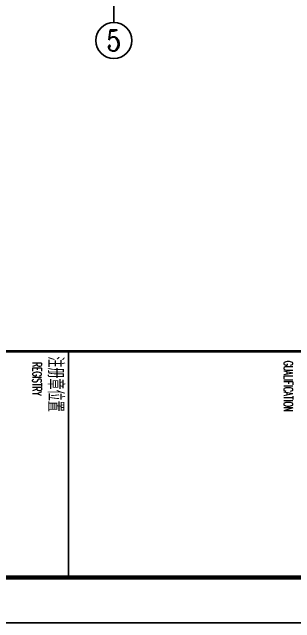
# Model space of a CAD drawing. Extents: x 14207793 to 14719554, y -1675802 to -1228715.
# Drawn here: x 14303084 to 14310578, y -1463372 to -1447180 of the extents above; entities that cross this region are included whole.
import ezdxf
from ezdxf.enums import TextEntityAlignment as Align

# ---------------------------------------------------------------- set-up
doc = ezdxf.new("R2010")
doc.units = 0
doc.header["$LTSCALE"] = 500
doc.header["$MEASUREMENT"] = 0
doc.layers.get('0').update_dxf_attribs({"linetype": 'CONTINUOUS'})
for name, color, linetype in [('AXIS', 3, 'CONTINUOUS'), ('AXIS_TEXT', 7, 'CONTINUOUS'), ('PUB_TITLE', 4, 'CONTINUOUS'), ('WINDOW', 96, 'CONTINUOUS')]:
    doc.layers.add(name, color=color, linetype=linetype)
doc.styles.add('_TCH_AXIS', font='COMPLEX', dxfattribs={"bigfont": 'GBCBIG'})
doc.styles.add('COMPLEX', font='COMPLEX')
doc.styles.add('HZ', font='txt', dxfattribs={"width": 0.8, "bigfont": 'hztxt'})
doc.styles.add('LLC', font='romans', dxfattribs={"bigfont": 'hzdx'})

# ---------------------------------------------------------------- blocks, each defined once
blk = doc.blocks.new('_AXISO')
blk.add_circle((0, 0), 0.5)
at = {"layer": 'AXIS_TEXT', "style": 'COMPLEX', "width": 1.041667}
blk.add_attdef('A', text='', height=0.56, dxfattribs=at).set_placement((-0.25, -0.28), (0.25, -0.28), align=Align.FIT)

msp = doc.modelspace()

# ---------------------------------------------------------------- linework, layer by layer
at = {"color": 4}
msp.add_line((14304578.56, -1456172.5, 273.91), (14304578.56, -1462172.5, -519.18), dxfattribs=at)
at = {"color": 4, "const_width": 71.27}
msp.add_lwpolyline([(14291661.7, -1462172.5), (14291661.7, -1456172.5), (14320405, -1456172.5), (14320405, -1462172.5)], close=True, dxfattribs=at)
at = {"layer": 'AXIS'}
msp.add_line((14305778.52, -1442650), (14305778.52, -1447450), dxfattribs=at)
at = {"layer": 'PUB_TITLE'}
msp.add_lwpolyline([(14321605, -1463372.5), (14321605, -1320692.5), (14271205, -1320692.5), (14271205, -1463372.5)], close=True, dxfattribs=at)
at = {"layer": 'PUB_TITLE', "const_width": 120}
msp.add_lwpolyline([(14320405, -1462172.5), (14320405, -1323692.5), (14272405, -1323692.5), (14272405, -1462172.5)], close=True, dxfattribs=at)

# ---------------------------------------------------------------- block references
at = {"layer": 'AXIS'}
ref = msp.add_blockref('_AXISO', (14305778.52, -1447930), dxfattribs=dict(at, xscale=960, yscale=960, zscale=960))
ref.add_attrib('A', '5', dxfattribs={"layer": 'AXIS_TEXT', "height": 559.14, "style": '_TCH_AXIS'}).set_placement((14305592.14, -1448209.57), (14305964.9, -1448209.57), align=Align.FIT)

# ---------------------------------------------------------------- texts
at = {"layer": 'WINDOW', "color": 4}
for s, height, style, width, p in [('注册章位置', 420, 'HZ', 0.7, (14304025.52, -1456306.89, -1280.5)), ('REGISTRY', 240, 'LLC', 0.6, (14303624.53, -1456463.68, -2480.5)), ('GUALIFICATION', 240, 'LLC', 0.6, (14310285.99, -1456427.89, -1200))]:
    msp.add_text(s, height=height, rotation=270, dxfattribs=dict(at, style=style, width=width)).set_placement(p)

doc.saveas('drawing.dxf')
